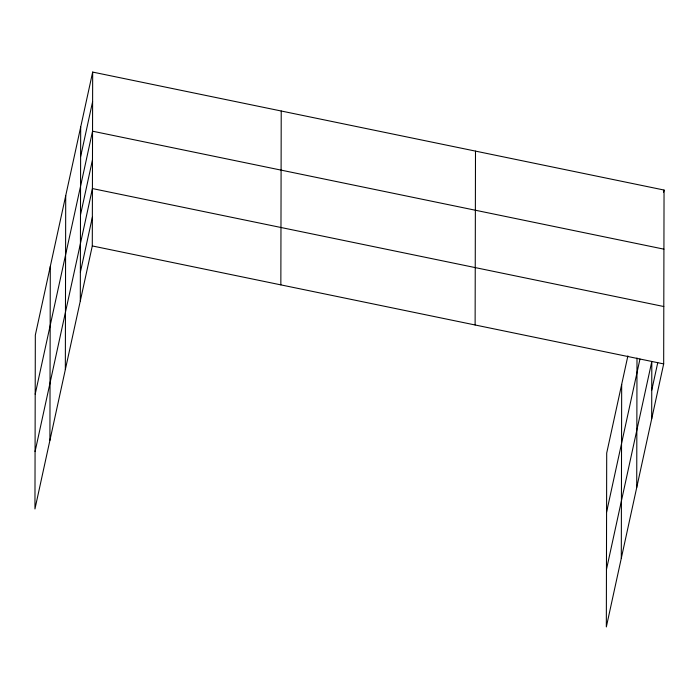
<?xml version="1.0" encoding="UTF-8"?>
<svg xmlns="http://www.w3.org/2000/svg" width="699" height="699" viewBox="0 0 699 699"><rect width="100%" height="100%" fill="white"/><g stroke="black" fill="none" stroke-linecap="round" stroke-linejoin="round"><path stroke-width="1.05" d="M49.917 440.309L50.293 266.441M65.339 369.579L65.715 195.711M80.306 300.919L80.682 127.061M92.67 72.076L35.326 335.092L34.95 508.959L92.294 245.943L92.67 72.076L664.05 190.041L663.674 363.908L606.33 626.924L606.706 453.057L627.885 355.896M280.849 284.869L281.225 111.001M475.119 324.983L475.495 151.115M621.297 558.274L621.673 384.406M636.719 487.535L636.999 358.01M651.686 418.884L651.809 361.505L606.452 569.545M80.621 156.611L92.609 101.635M35.195 394.21L92.548 131.194L663.919 249.159M80.499 214.855L92.478 159.879M35.072 451.58L92.417 188.564L663.797 306.529M80.368 272.234L92.355 217.258M663.587 192.155L664.05 190.041M606.575 512.175L639.961 359.059M651.748 390.199L657.742 362.711M92.294 245.943L663.674 363.908"/></g></svg>
